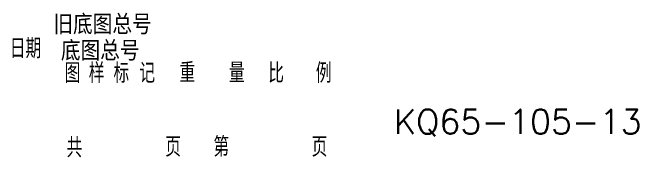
# Model space of a CAD drawing. Header units: millimetres. Extents: x 1188 to 14709, y -1491 to 2629.
# Drawn here: x 3558.4 to 3685.8, y -1157.5 to -1128 of the extents above; entities that cross this region are included whole.
import ezdxf

# ---------------------------------------------------------------- set-up
doc = ezdxf.new("R2010")
doc.units = ezdxf.units.MM
doc.layers.get('0').update_dxf_attribs({"lineweight": 50})
doc.layers.add('1', color=3, linetype='Continuous', lineweight=15)
doc.styles.add('GB2312', font='')
doc.styles.add('HZ', font='txt', dxfattribs={"width": 0.8, "bigfont": 'hztxt'})
doc.styles.add('HZTXT', font='txt', dxfattribs={"bigfont": 'HZTXT'})
doc.styles.get('GB2312').set_extended_font_data('FangSong_GB2312')

msp = doc.modelspace()

# ---------------------------------------------------------------- texts
at = {"color": 3, "insert": (3636.04057, -1147.68176), "char_height": 5, "width": 36.1292, "attachment_point": 1, "style": 'GB2312'}
msp.add_mtext('{\\Ftxt,hztxt|c134;KQ65-105-13}', dxfattribs=at)
at = {"layer": '1', "style": 'HZTXT'}
for s, p in [('旧底图总号', (3566.75698, -1132.44467)), ('底图总号', (3568.28252, -1137.78137))]:
    msp.add_text(s, height=4, dxfattribs=at).set_placement(p)
at = {"layer": '1', "style": 'HZ', "width": 0.8}
for s, p in [('日期', (3557.88334, -1137.31193)), ('图', (3569.05234, -1142.30911)), ('样', (3573.95195, -1142.30911)), ('标', (3578.97405, -1142.30911)), ('记', (3584.24113, -1142.30911)), ('重', (3592.40587, -1142.23709)), ('量', (3602.45552, -1142.23709)), ('比', (3610.45405, -1142.30911)), ('例', (3620.13077, -1142.30911)), ('共', (3569.41981, -1157.44762)), ('页', (3589.50821, -1157.30064)), ('第', (3599.30743, -1157.30064)), ('页', (3619.27334, -1157.30064))]:
    msp.add_text(s, height=4, dxfattribs=at).set_placement(p)

doc.saveas('drawing.dxf')
